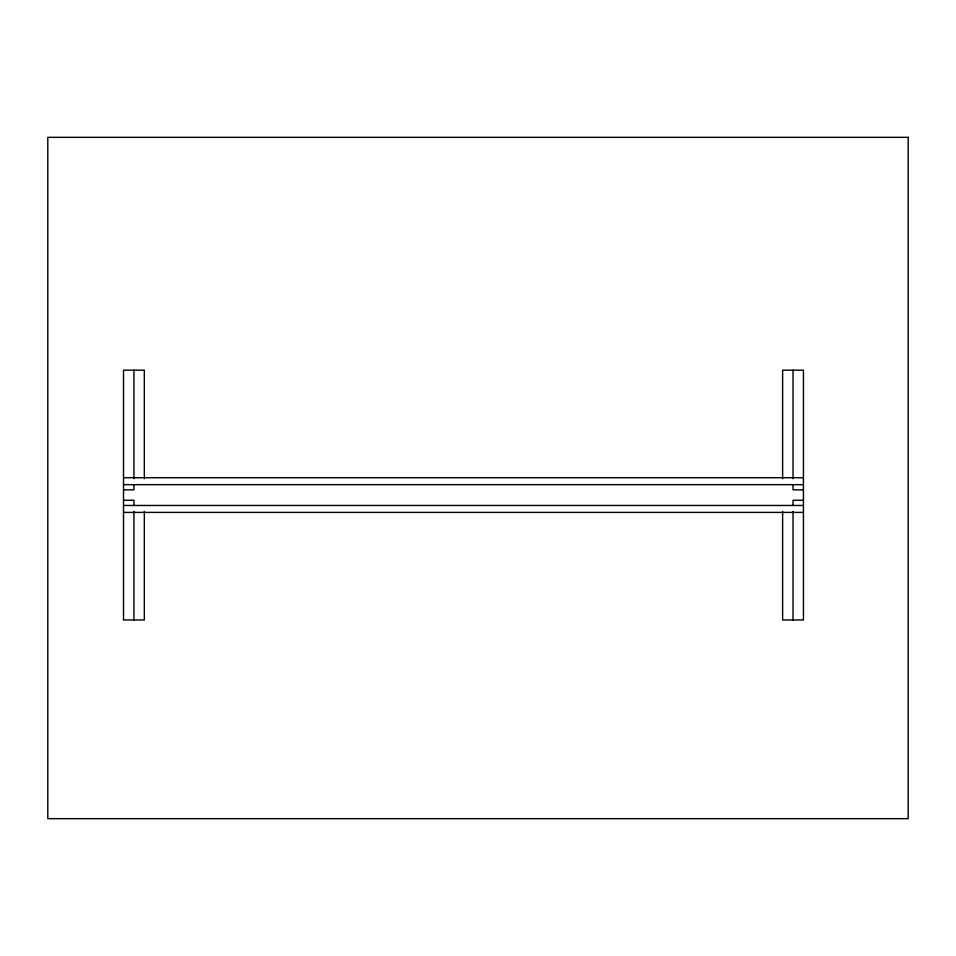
<?xml version="1.0" encoding="UTF-8"?>
<svg xmlns="http://www.w3.org/2000/svg" width="956" height="956" viewBox="0 0 956 956"><rect width="100%" height="100%" fill="white"/><g stroke="black" fill="none" stroke-linecap="round" stroke-linejoin="round"><path stroke-width="1.43" d="M123.515 477.713L803.446 477.713M123.515 484.656L803.446 484.656M123.515 489.854L133.924 489.854L133.924 484.656M803.446 489.854L793.038 489.854L793.038 484.656M123.515 500.263L133.924 500.263L133.924 505.473M803.446 500.263L793.038 500.263L793.038 505.473M123.515 505.473L803.446 505.473M123.515 512.404L803.446 512.404M793.038 370.175L793.038 478.705M793.038 511.412L793.038 619.954M782.629 478.705L782.629 370.175L803.446 370.175L803.446 619.954L782.629 619.954L782.629 511.412M144.332 478.705L144.332 370.175L123.515 370.175L123.515 619.954L144.332 619.954L144.332 511.412M133.924 370.175L133.924 478.705M133.924 511.412L133.924 619.954M908.2 137.341L47.8 137.341L47.8 818.659L908.2 818.659L908.2 137.341"/></g></svg>
